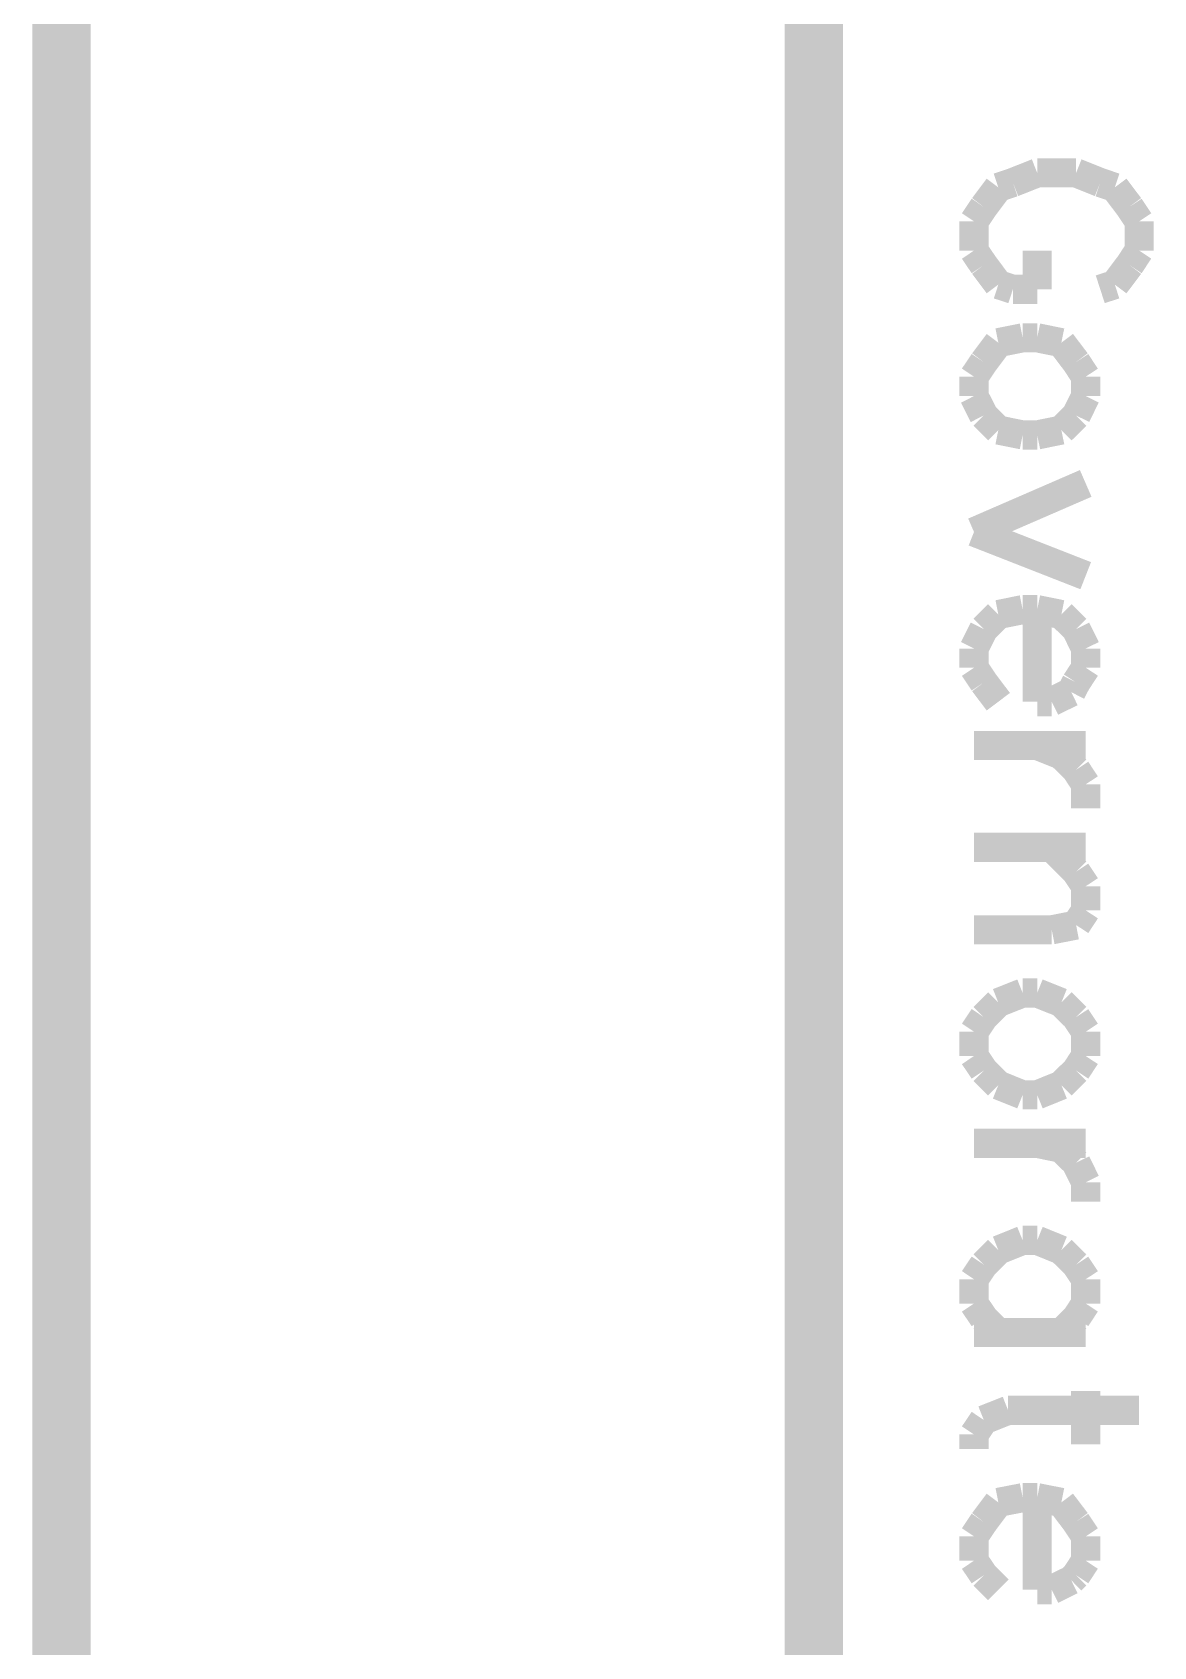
# Model space of a CAD drawing. Extents: x 0.1 to 11.6, y 0.3 to 16.3.
# Drawn here: x 1.067 to 1.452, y 0.797 to 1.352 of the extents above; entities that cross this region are included whole.
import ezdxf

# ---------------------------------------------------------------- set-up
doc = ezdxf.new("R2010")
doc.units = 0
doc.layers.get('0').update_dxf_attribs({"linetype": 'CONTINUOUS'})

msp = doc.modelspace()

# ---------------------------------------------------------------- linework, layer by layer
at = {"color": 0}
for points, const_width in [([(1.07666, 4.17665), (1.07666, 0.520019)], 0.02), ([(1.33502, 0.520019), (1.33502, 4.17665)], 0.02), ([(1.39833, 1.29834), (1.39333, 1.29167)], 0.01), ([(1.40332, 1.30002), (1.39833, 1.29834)], 0.01), ([(1.41168, 1.30333), (1.40332, 1.30002)], 0.01), ([(1.42503, 1.30333), (1.41168, 1.30333)], 0.01), ([(1.43332, 1.30002), (1.42503, 1.30333)], 0.01), ([(1.43832, 1.29834), (1.43332, 1.30002)], 0.01), ([(1.44336, 1.29167), (1.43832, 1.29834)], 0.01), ([(1.39333, 1.29167), (1.38997, 1.28668)], 0.01), ([(1.44667, 1.28668), (1.44336, 1.29167)], 0.01), ([(1.38997, 1.28668), (1.38997, 1.27664)], 0.01), ([(1.44667, 1.27664), (1.44667, 1.28668)], 0.01), ([(1.38997, 1.27664), (1.39333, 1.27165)], 0.01), ([(1.41168, 1.26335), (1.41168, 1.27664)], 0.01), ([(1.44336, 1.27165), (1.44667, 1.27664)], 0.01), ([(1.39333, 1.27165), (1.39833, 1.26497)], 0.01), ([(1.43832, 1.26497), (1.44336, 1.27165)], 0.01), ([(1.39833, 1.26497), (1.40332, 1.26335)], 0.01), ([(1.43332, 1.26335), (1.43832, 1.26497)], 0.01), ([(1.40332, 1.26335), (1.41168, 1.26335)], 0.01), ([(1.39833, 1.24501), (1.39333, 1.23834)], 0.01), ([(1.40668, 1.24669), (1.39833, 1.24501)], 0.01), ([(1.41168, 1.24669), (1.40668, 1.24669)], 0.01), ([(1.41997, 1.24501), (1.41168, 1.24669)], 0.01), ([(1.42503, 1.23834), (1.41997, 1.24501)], 0.01), ([(1.39333, 1.23834), (1.38997, 1.23334)], 0.01), ([(1.42833, 1.23334), (1.42503, 1.23834)], 0.01), ([(1.38997, 1.23334), (1.38997, 1.22667)], 0.01), ([(1.42833, 1.22667), (1.42833, 1.23334)], 0.01), ([(1.38997, 1.22667), (1.39333, 1.22)], 0.01), ([(1.42503, 1.22), (1.42833, 1.22667)], 0.01), ([(1.39333, 1.22), (1.39833, 1.21501)], 0.01), ([(1.39833, 1.21501), (1.40668, 1.21332)], 0.01), ([(1.41168, 1.21332), (1.41997, 1.21501)], 0.01), ([(1.41997, 1.21501), (1.42503, 1.22)], 0.01), ([(1.40668, 1.21332), (1.41168, 1.21332)], 0.01), ([(1.42833, 1.19667), (1.38997, 1.18001)], 0.01), ([(1.38997, 1.18001), (1.42833, 1.16498)], 0.01), ([(1.39833, 1.15164), (1.39333, 1.14665)], 0.01), ([(1.40668, 1.15332), (1.39833, 1.15164)], 0.01), ([(1.41168, 1.15332), (1.40668, 1.15332)], 0.01), ([(1.41168, 1.15332), (1.41168, 1.12169)], 0.01), ([(1.41997, 1.15164), (1.41168, 1.15332)], 0.01), ([(1.42503, 1.14665), (1.41997, 1.15164)], 0.01), ([(1.39333, 1.14665), (1.38997, 1.13997)], 0.01), ([(1.42833, 1.13997), (1.42503, 1.14665)], 0.01), ([(1.38997, 1.13997), (1.38997, 1.13336)], 0.01), ([(1.42833, 1.13336), (1.42833, 1.13997)], 0.01), ([(1.38997, 1.13336), (1.39333, 1.12831)], 0.01), ([(1.42503, 1.12831), (1.42833, 1.13336)], 0.01), ([(1.39333, 1.12831), (1.39833, 1.12169)], 0.01), ([(1.42333, 1.125), (1.42503, 1.12831)], 0.01), ([(1.41168, 1.12169), (1.41667, 1.12169)], 0.01), ([(1.41667, 1.12169), (1.42333, 1.125)], 0.01), ([(1.38997, 1.10666), (1.42833, 1.10666)], 0.01), ([(1.41168, 1.10666), (1.41997, 1.10335)], 0.01), ([(1.41997, 1.10335), (1.42503, 1.09831)], 0.01), ([(1.42503, 1.09831), (1.42833, 1.09332)], 0.01), ([(1.42833, 1.09332), (1.42833, 1.08502)], 0.01), ([(1.38997, 1.07167), (1.42833, 1.07167)], 0.01), ([(1.41667, 1.07167), (1.42503, 1.06331)], 0.01), ([(1.42503, 1.06331), (1.42833, 1.05832)], 0.01), ([(1.42833, 1.05832), (1.42833, 1.05002)], 0.01), ([(1.42833, 1.05002), (1.42503, 1.04498)], 0.01), ([(1.41667, 1.04335), (1.38997, 1.04335)], 0.01), ([(1.42503, 1.04498), (1.41667, 1.04335)], 0.01), ([(1.40668, 1.02165), (1.39833, 1.01834)], 0.01), ([(1.41168, 1.02165), (1.40668, 1.02165)], 0.01), ([(1.41997, 1.01834), (1.41168, 1.02165)], 0.01), ([(1.39833, 1.01834), (1.39333, 1.01335)], 0.01), ([(1.42503, 1.01335), (1.41997, 1.01834)], 0.01), ([(1.39333, 1.01335), (1.38997, 1.00836)], 0.01), ([(1.42833, 1.00836), (1.42503, 1.01335)], 0.01), ([(1.38997, 1.00836), (1.38997, 1)], 0.01), ([(1.42833, 1), (1.42833, 1.00836)], 0.01), ([(1.38997, 1), (1.39333, 0.995008)], 0.01), ([(1.42503, 0.995008), (1.42833, 1)], 0.01), ([(1.39333, 0.995008), (1.39833, 0.990018)], 0.01), ([(1.41997, 0.990018), (1.42503, 0.995008)], 0.01), ([(1.39833, 0.990018), (1.40668, 0.986654)], 0.01), ([(1.41168, 0.986654), (1.41997, 0.990018)], 0.01), ([(1.40668, 0.986654), (1.41168, 0.986654)], 0.01), ([(1.38997, 0.969997), (1.42833, 0.969997)], 0.01), ([(1.41168, 0.969997), (1.41997, 0.968317)], 0.01), ([(1.41997, 0.968317), (1.42503, 0.963325)], 0.01), ([(1.42503, 0.963325), (1.42833, 0.956651)], 0.01), ([(1.42833, 0.956651), (1.42833, 0.949978)], 0.01), ([(1.39833, 0.933322), (1.39333, 0.928331)], 0.01), ([(1.40668, 0.936686), (1.39833, 0.933322)], 0.01), ([(1.41168, 0.936686), (1.40668, 0.936686)], 0.01), ([(1.41997, 0.933322), (1.41168, 0.936686)], 0.01), ([(1.42503, 0.928331), (1.41997, 0.933322)], 0.01), ([(1.39333, 0.928331), (1.38997, 0.92334)], 0.01), ([(1.42833, 0.92334), (1.42503, 0.928331)], 0.01), ([(1.38997, 0.92334), (1.38997, 0.914985)], 0.01), ([(1.42833, 0.914985), (1.42833, 0.92334)], 0.01), ([(1.38997, 0.914985), (1.39333, 0.909993)], 0.01), ([(1.39333, 0.909993), (1.39833, 0.905003)], 0.01), ([(1.41997, 0.905003), (1.42503, 0.909993)], 0.01), ([(1.42503, 0.909993), (1.42833, 0.914985)], 0.01), ([(1.42833, 0.905003), (1.38997, 0.905003)], 0.01), ([(1.42833, 0.884983), (1.42833, 0.866644)], 0.01), ([(1.40169, 0.87831), (1.39333, 0.875)], 0.01), ([(1.44667, 0.87831), (1.40169, 0.87831)], 0.01), ([(1.39333, 0.875), (1.38997, 0.870008)], 0.01), ([(1.38997, 0.870008), (1.38997, 0.865018)], 0.01), ([(1.39833, 0.846679), (1.39333, 0.840007)], 0.01), ([(1.40668, 0.848307), (1.39833, 0.846679)], 0.01), ([(1.41168, 0.848307), (1.40668, 0.848307)], 0.01), ([(1.41168, 0.848307), (1.41168, 0.816678)], 0.01), ([(1.41997, 0.846679), (1.41168, 0.848307)], 0.01), ([(1.42503, 0.840007), (1.41997, 0.846679)], 0.01), ([(1.39333, 0.840007), (1.38997, 0.835015)], 0.01), ([(1.42833, 0.835015), (1.42503, 0.840007)], 0.01), ([(1.38997, 0.835015), (1.38997, 0.82666)], 0.01), ([(1.42833, 0.82666), (1.42833, 0.835015)], 0.01), ([(1.38997, 0.82666), (1.39333, 0.821669)], 0.01), ([(1.39333, 0.821669), (1.39833, 0.816678)], 0.01), ([(1.42333, 0.819988), (1.42503, 0.821669)], 0.01), ([(1.42503, 0.821669), (1.42833, 0.82666)], 0.01), ([(1.41168, 0.816678), (1.41667, 0.816678)], 0.01), ([(1.41667, 0.816678), (1.42333, 0.819988)], 0.01)]:
    msp.add_lwpolyline(points, dxfattribs=dict(at, const_width=const_width))

doc.saveas('drawing.dxf')
